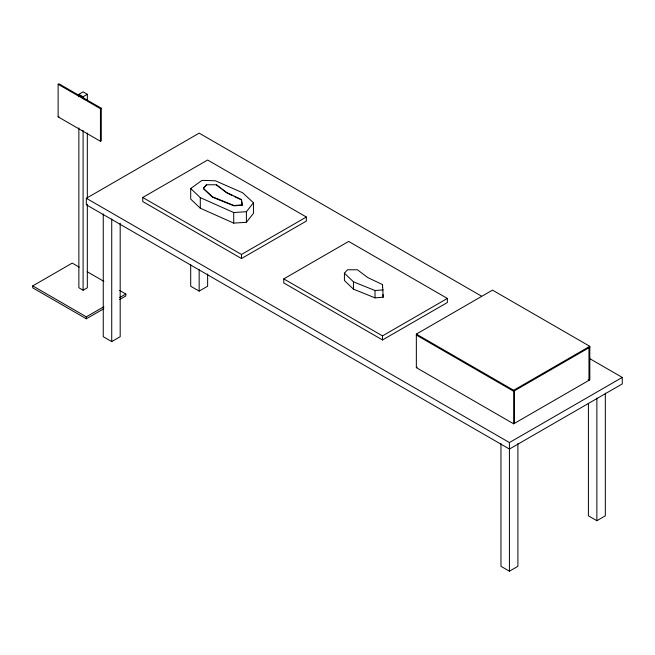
<?xml version="1.0" encoding="UTF-8"?>
<svg xmlns="http://www.w3.org/2000/svg" width="655" height="655" viewBox="0 0 655 655"><rect width="100%" height="100%" fill="white"/><g stroke="black" fill="none" stroke-linecap="round" stroke-linejoin="round"><path stroke-width="0.98" d="M246.411 222.299L246.411 211.721L253.46 202.763L242.604 192.742L215.38 180.78L201.986 180.371L190.703 188.509L190.703 199.095L200.291 208.216L233.712 223.118L246.411 222.299L253.46 213.342L253.46 202.763M203.394 188.19L206.497 184.767L216.371 184.767L226.802 192.586L241.474 199.587L242.178 205.203L233.999 205.858L212.416 197.139L203.394 188.509L212.416 196.819L233.999 205.531L242.178 204.876M203.394 188.509L206.497 184.767M344.424 273.192L347.527 269.77L357.401 269.77L367.832 277.589L382.504 284.589L383.208 297.206L375.028 297.861L353.446 289.15L344.424 280.52L344.424 273.192L353.446 281.822L375.028 290.533L383.208 289.878M58.131 84.29L58.983 83.799L101.288 108.231L101.288 140.8L100.444 141.284L58.131 116.86L58.131 84.29L100.444 108.714L101.288 108.231M78.87 96.342L78.87 94.304L83.095 91.864L87.328 94.304L87.328 100.412M78.87 94.304L83.095 96.752L87.328 94.304M58.131 116.86L58.983 116.369M589.5 358.506L622.25 377.411L622.25 383.928L509.426 449.06L86.337 204.794L86.337 198.285L199.161 133.145L481.515 296.158M142.749 197.466L207.627 160.017L306.344 217.01L306.344 221.079L241.474 258.537L142.749 201.535L142.749 197.466L241.474 254.468L306.344 217.01M103.891 308.661L86.337 318.788L32.75 287.848L32.75 285.891L72.238 263.097L79.263 267.158M78.87 127.905L78.87 287.766L83.095 290.206L87.328 287.766L87.328 204.27M32.75 285.891L86.337 316.832L103.891 306.704M119.685 297.583L125.826 294.038L125.826 295.994L119.685 299.54M103.261 213.997L103.261 336.703L111.727 341.591L120.184 336.703L120.184 223.199M190.703 264.751L190.703 286.219L199.161 291.107L207.627 286.219L207.627 273.954M283.779 278.891L348.656 241.433L447.373 298.434L447.373 302.504L382.504 339.953L283.779 282.96L283.779 278.891L382.504 335.884L447.373 298.434M416.351 334.091L492.503 290.124L589.811 346.307L589.811 379.851L513.659 423.826L416.351 367.643L416.351 334.091L513.659 390.274L589.811 346.307M417.194 334.582L416.351 335.073L513.659 391.256L589.811 347.281M416.351 367.643L417.194 367.152M86.337 198.285L509.426 442.551L622.25 377.411M500.969 443.607L500.969 566.313L509.426 571.201L517.892 566.313L517.892 443.607M588.403 403.349L588.403 515.829L596.869 520.717L605.326 515.829L605.326 393.131M190.703 188.509L200.291 197.63L233.712 212.531L246.411 211.721M221.988 189.303L226.802 192.906L232.304 195.534M234.138 196.41L241.474 199.914L242.178 205.203M588.125 347.281L588.968 347.772L588.968 380.342L588.125 379.851M513.659 422.843L514.502 423.335L514.502 390.765M87.172 271.719L103.867 281.355M119.677 290.484L125.826 294.038M220.383 188.1L216.371 184.767M382.856 294.562L383.208 297.206M596.869 398.011L596.869 520.717M513.659 390.274L513.659 423.826M509.426 442.551L509.426 571.201M382.504 284.589L382.504 287.34M382.504 335.884L382.504 339.953M375.028 290.533L375.028 297.861M353.446 281.822L353.446 289.15M241.474 254.468L241.474 258.537M233.712 212.531L233.712 223.118M200.291 197.63L200.291 208.216M199.161 269.631L199.161 291.107M111.727 218.885L111.727 341.591M100.444 108.714L100.444 141.284M87.328 132.998L87.328 198.162M86.337 316.832L86.337 318.788M83.095 96.752L83.095 98.782M83.095 130.353L83.095 290.206"/></g></svg>
